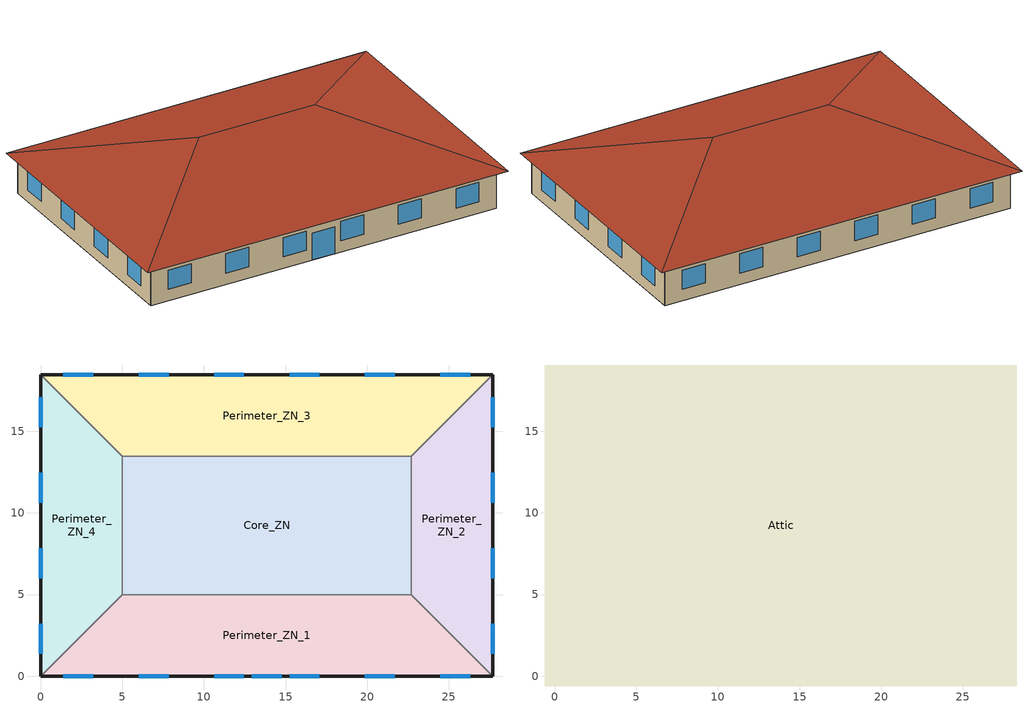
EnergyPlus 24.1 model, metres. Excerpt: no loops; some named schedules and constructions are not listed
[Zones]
Core_ZN
 floor ground (ext-slab): 5,13.46 22.69,13.46 22.69,5 5,5 z0
 wall to Perimeter_ZN_2 (int-walls): 22.69,5 22.69,13.46 z0:3.05
 wall to Perimeter_ZN_3 (int-walls): 22.69,13.46 5,13.46 z0:3.05
 wall to Perimeter_ZN_1 (int-walls): 5,5 22.69,5 z0:3.05
 wall to Perimeter_ZN_4 (int-walls): 5,13.46 5,5 z0:3.05
Perimeter_ZN_1
 floor ground (ext-slab): 27.69,0 0,0 5,5 22.69,5 z0
 wall outside (Mass Non-res Ext Wall): 0,0 27.69,0 z0:3.05
 wall to Perimeter_ZN_2 (int-walls): 27.69,0 22.69,5 z0:3.05
 wall to Perimeter_ZN_4 (int-walls): 5,5 0,0 z0:3.05
 window (Window Non-res Fixed): 1.39,0 3.22,0 / 6.01,0 7.84,0 / 10.62,0 12.45,0 / 15.24,0 17.07,0 / 19.85,0 21.68,0 / 24.47,0 26.3,0 z0.9:2.42; 12.93,0 14.76,0 z0:2.13
Perimeter_ZN_2
 floor ground (ext-slab): 22.69,13.46 27.69,18.46 27.69,0 22.69,5 z0
 wall outside (Mass Non-res Ext Wall): 27.69,0 27.69,18.46 z0:3.05
 wall to Perimeter_ZN_3 (int-walls): 27.69,18.46 22.69,13.46 z0:3.05
 window (Window Non-res Fixed): 27.69,1.39 27.69,3.22 / 27.69,6.01 27.69,7.84 / 27.69,10.62 27.69,12.45 / 27.69,15.24 27.69,17.07 z0.9:2.42
Perimeter_ZN_3
 floor ground (ext-slab): 5,13.46 0,18.46 27.69,18.46 22.69,13.46 z0
 wall outside (Mass Non-res Ext Wall): 27.69,18.46 0,18.46 z0:3.05
 wall to Perimeter_ZN_4 (int-walls): 0,18.46 5,13.46 z0:3.05
 window (Window Non-res Fixed): 26.3,18.46 24.47,18.46 / 21.68,18.46 19.85,18.46 / 17.07,18.46 15.24,18.46 / 12.45,18.46 10.62,18.46 / 7.84,18.46 6.01,18.46 / 3.22,18.46 1.39,18.46 z0.9:2.42
Perimeter_ZN_4
 floor ground (ext-slab): 5,5 0,0 0,18.46 5,13.46 z0
 wall outside (Mass Non-res Ext Wall): 0,18.46 0,0 z0:3.05
 window (Window Non-res Fixed): 0,17.07 0,15.24 / 0,12.45 0,10.62 / 0,7.84 0,6.01 / 0,3.22 0,1.39 z0.9:2.42
Attic
 floor outside (Attic Non-res Floor): 28.29,19.06 28.29,-0.6 27.69,0 27.69,18.46 z3.05; -0.6,19.06 28.29,19.06 27.69,18.46 0,18.46 z3.05; 0,0 27.69,0 28.29,-0.6 -0.6,-0.6 z3.05; -0.6,19.06 0,18.46 0,0 -0.6,-0.6 z3.05
 floor to Core_ZN (Attic Non-res Floor): 5,13.46 22.69,13.46 22.69,5 5,5 z3.05
 floor to Perimeter_ZN_2 (Attic Non-res Floor): 22.69,5 22.69,13.46 27.69,18.46 27.69,0 z3.05
 floor to Perimeter_ZN_3 (Attic Non-res Floor): 0,18.46 27.69,18.46 22.69,13.46 5,13.46 z3.05
 floor to Perimeter_ZN_1 (Attic Non-res Floor): 0,0 5,5 22.69,5 27.69,0 z3.05
 floor to Perimeter_ZN_4 (Attic Non-res Floor): 5,13.46 5,5 0,0 0,18.46 z3.05
 roof outside (Attic Non-res Roof): 28.29,-0.6,3.05 28.29,19.06,3.05 18.46,9.23,6.33; 28.29,19.06,3.05 -0.6,19.06,3.05 9.23,9.23,6.33 18.46,9.23,6.33; -0.6,-0.6,3.05 28.29,-0.6,3.05 18.46,9.23,6.33 9.23,9.23,6.33; -0.6,19.06,3.05 -0.6,-0.6,3.05 9.23,9.23,6.33
[CONSTRUCTION]
Constr_Z001_O2322_Plastic_0.1500m: Mat_Z001_O2322_Plastic_0.1500m
Constr_Z001_O2323_Wood_0.0534m: Mat_Z001_O2323_Wood_0.0534m
Constr_Z001_O2324_Plastic_0.0918m: Mat_Z001_O2324_Plastic_0.0918m
Constr_Z001_O2325_Plastic_0.3423m: Mat_Z001_O2325_Plastic_0.3423m
Constr_Z001_O2326_Books_0.1051m: Mat_Z001_O2326_Books_0.1051m
Constr_Z001_O2327_Plastic_0.1542m: Mat_Z001_O2327_Plastic_0.1542m
Constr_Z001_O2328_Plastic_0.1485m: Mat_Z001_O2328_Plastic_0.1485m
Constr_Z001_O2329_Plastic_0.1904m: Mat_Z001_O2329_Plastic_0.1904m
Constr_Z001_O2330_Plastic_0.1580m: Mat_Z001_O2330_Plastic_0.1580m
Constr_Z001_O2331_Plastic_0.0558m: Mat_Z001_O2331_Plastic_0.0558m
Constr_Z001_O2332_Plastic_0.0570m: Mat_Z001_O2332_Plastic_0.0570m
Constr_Z001_O2333_Wood_0.8588m: Mat_Z001_O2333_Wood_0.8588m
Constr_Z001_O2334_Wood_0.0272m: Mat_Z001_O2334_Wood_0.0272m
Constr_Z001_O2335_Wood_0.1078m: Mat_Z001_O2335_Wood_0.1078m
Constr_Z001_O2336_Wood_0.2680m: Mat_Z001_O2336_Wood_0.2680m
Constr_Z001_O2337_Wood_0.0672m: Mat_Z001_O2337_Wood_0.0672m
Constr_Z001_O2338_Wood_0.0653m: Mat_Z001_O2338_Wood_0.0653m
Constr_Z001_O2339_Fabric_0.5130m: Mat_Z001_O2339_Fabric_0.5130m
Constr_Z001_O2340_Wood_0.0702m: Mat_Z001_O2340_Wood_0.0702m
Constr_Z001_O2341_Wood_0.0616m: Mat_Z001_O2341_Wood_0.0616m
Constr_Z001_O2342_Wood_0.0561m: Mat_Z001_O2342_Wood_0.0561m
Constr_Z001_O2343_Wood_0.0410m: Mat_Z001_O2343_Wood_0.0410m
Constr_Z001_O2344_Wood_0.1022m: Mat_Z001_O2344_Wood_0.1022m
Constr_Z001_O2345_Wood_0.0514m: Mat_Z001_O2345_Wood_0.0514m
Constr_Z001_O2346_Wood_0.2193m: Mat_Z001_O2346_Wood_0.2193m
Constr_Z001_O2347_Wood_0.1848m: Mat_Z001_O2347_Wood_0.1848m
Constr_Z001_O2348_Wood_0.3084m: Mat_Z001_O2348_Wood_0.3084m
Constr_Z001_O2349_Wood_0.2725m: Mat_Z001_O2349_Wood_0.2725m
Constr_Z001_O2350_Wood_0.2994m: Mat_Z001_O2350_Wood_0.2994m
Constr_Z001_O2351_Wood_0.1586m: Mat_Z001_O2351_Wood_0.1586m
Constr_Z001_O2352_Wood_0.1521m: Mat_Z001_O2352_Wood_0.1521m
Constr_Z001_O2353_Wood_0.2015m: Mat_Z001_O2353_Wood_0.2015m
Constr_Z001_O2354_Wood_0.2369m: Mat_Z001_O2354_Wood_0.2369m
Constr_Z001_O2355_Wood_0.1536m: Mat_Z001_O2355_Wood_0.1536m
Constr_Z001_O2356_Wood_0.2126m: Mat_Z001_O2356_Wood_0.2126m
Constr_Z001_O2357_Plastic_0.2407m: Mat_Z001_O2357_Plastic_0.2407m
Constr_Z001_O2358_Plastic_0.1359m: Mat_Z001_O2358_Plastic_0.1359m
Constr_Z001_O2359_Books_0.0609m: Mat_Z001_O2359_Books_0.0609m
Constr_Z001_O2360_Plastic_0.1663m: Mat_Z001_O2360_Plastic_0.1663m
Constr_Z001_O2361_Wood_0.2301m: Mat_Z001_O2361_Wood_0.2301m
Constr_Z001_O2362_Wood_0.0985m: Mat_Z001_O2362_Wood_0.0985m
Constr_Z001_O2363_Books_0.0953m: Mat_Z001_O2363_Books_0.0953m
Constr_Z001_O2364_Plastic_0.0653m: Mat_Z001_O2364_Plastic_0.0653m
Constr_Z001_O2365_Plastic_0.0472m: Mat_Z001_O2365_Plastic_0.0472m
Constr_Z001_O2366_Fabric_0.0890m: Mat_Z001_O2366_Fabric_0.0890m
Constr_Z001_O2367_Fabric_0.1614m: Mat_Z001_O2367_Fabric_0.1614m
Constr_Z001_O2368_Fabric_0.1117m: Mat_Z001_O2368_Fabric_0.1117m
Constr_Z001_O2369_Fabric_0.1695m: Mat_Z001_O2369_Fabric_0.1695m
Constr_Z001_O2370_Fabric_0.1072m: Mat_Z001_O2370_Fabric_0.1072m
Constr_Z001_O2371_Fabric_0.1676m: Mat_Z001_O2371_Fabric_0.1676m
Constr_Z001_O2372_Wood_0.1441m: Mat_Z001_O2372_Wood_0.1441m
Constr_Z001_O2373_Plastic_0.1580m: Mat_Z001_O2373_Plastic_0.1580m
Constr_Z001_O2374_Plastic_0.0936m: Mat_Z001_O2374_Plastic_0.0936m
Constr_Z001_O2375_Fabric_0.1547m: Mat_Z001_O2375_Fabric_0.1547m
Constr_Z001_O2376_Fabric_0.2072m: Mat_Z001_O2376_Fabric_0.2072m
Constr_Z001_O2377_Fabric_0.2169m: Mat_Z001_O2377_Fabric_0.2169m
Constr_Z001_O2378_Fabric_0.1595m: Mat_Z001_O2378_Fabric_0.1595m
Constr_Z001_O2379_Plastic_0.0845m: Mat_Z001_O2379_Plastic_0.0845m
Constr_Z001_O2380_Plastic_0.1586m: Mat_Z001_O2380_Plastic_0.1586m
Constr_Z001_O2381_Wood_0.1431m: Mat_Z001_O2381_Wood_0.1431m
Constr_Z001_O2382_Wood_0.1703m: Mat_Z001_O2382_Wood_0.1703m
Constr_Z001_O2383_Wood_0.1181m: Mat_Z001_O2383_Wood_0.1181m
Constr_Z001_O2384_Wood_0.3300m: Mat_Z001_O2384_Wood_0.3300m
Constr_Z001_O2385_Wood_0.0676m: Mat_Z001_O2385_Wood_0.0676m
Constr_Z001_O2386_Wood_0.0634m: Mat_Z001_O2386_Wood_0.0634m
Constr_Z001_O2387_Fabric_0.5694m: Mat_Z001_O2387_Fabric_0.5694m
Constr_Z001_O2388_Wood_0.0609m: Mat_Z001_O2388_Wood_0.0609m
Constr_Z001_O2389_Wood_0.0964m: Mat_Z001_O2389_Wood_0.0964m
Constr_Z001_O2390_Wood_0.0623m: Mat_Z001_O2390_Wood_0.0623m
Constr_Z001_O2391_Wood_0.2884m: Mat_Z001_O2391_Wood_0.2884m
Constr_Z001_O2392_Wood_0.3297m: Mat_Z001_O2392_Wood_0.3297m
Constr_Z001_O2393_Wood_0.1209m: Mat_Z001_O2393_Wood_0.1209m
Constr_Z001_O2394_Wood_0.1845m: Mat_Z001_O2394_Wood_0.1845m
Constr_Z001_O2395_Wood_0.3739m: Mat_Z001_O2395_Wood_0.3739m
Constr_Z001_O2396_Plastic_0.2886m: Mat_Z001_O2396_Plastic_0.2886m
Constr_Z001_O2397_Books_0.0847m: Mat_Z001_O2397_Books_0.0847m
Constr_Z001_O2398_Fabric_0.1052m: Mat_Z001_O2398_Fabric_0.1052m
Constr_Z001_O2399_Plastic_0.2428m: Mat_Z001_O2399_Plastic_0.2428m
Constr_Z001_O2400_Plastic_0.0984m: Mat_Z001_O2400_Plastic_0.0984m
Constr_Z001_O2401_Wood_0.3273m: Mat_Z001_O2401_Wood_0.3273m
Constr_Z001_O2402_Plastic_0.1592m: Mat_Z001_O2402_Plastic_0.1592m
Constr_Z001_O2403_Concrete_0.2933m: Mat_Z001_O2403_Concrete_0.2933m
Constr_Z001_O2404_Concrete_0.2727m: Mat_Z001_O2404_Concrete_0.2727m
Constr_Z001_O2405_Metal_0.2288m: Mat_Z001_O2405_Metal_0.2288m
Constr_Z001_O2406_Wood_0.4260m: Mat_Z001_O2406_Wood_0.4260m
Constr_Z001_O2407_Fabric_0.6568m: Mat_Z001_O2407_Fabric_0.6568m
Constr_Z001_O2408_Wood_0.1584m: Mat_Z001_O2408_Wood_0.1584m
Constr_Z001_O2409_Wood_0.1159m: Mat_Z001_O2409_Wood_0.1159m
Constr_Z001_O2410_Plastic_0.1664m: Mat_Z001_O2410_Plastic_0.1664m
Constr_Z001_O2411_Wood_0.0946m: Mat_Z001_O2411_Wood_0.0946m
Constr_Z001_O2412_Wood_0.0690m: Mat_Z001_O2412_Wood_0.0690m
Constr_Z001_O2413_Wood_0.2717m: Mat_Z001_O2413_Wood_0.2717m
Constr_Z001_O2414_Wood_0.0599m: Mat_Z001_O2414_Wood_0.0599m
Constr_Z001_O2416_Wood_0.0831m: Mat_Z001_O2416_Wood_0.0831m
Constr_Z001_O2417_Books_0.1820m: Mat_Z001_O2417_Books_0.1820m
Constr_Z001_O2418_Books_0.0972m: Mat_Z001_O2418_Books_0.0972m
Constr_Z001_O2419_Wood_0.2337m: Mat_Z001_O2419_Wood_0.2337m
Constr_Z001_O2420_Books_0.1842m: Mat_Z001_O2420_Books_0.1842m
Constr_Z001_O2421_Plastic_0.0508m: Mat_Z001_O2421_Plastic_0.0508m
Constr_Z001_O2422_Books_0.1227m: Mat_Z001_O2422_Books_0.1227m
Constr_Z001_O2423_Plastic_0.1555m: Mat_Z001_O2423_Plastic_0.1555m
Constr_Z001_O2424_Fabric_0.2226m: Mat_Z001_O2424_Fabric_0.2226m
Constr_Z001_O2425_Fabric_0.1442m: Mat_Z001_O2425_Fabric_0.1442m
Constr_Z001_O2426_Plastic_0.2958m: Mat_Z001_O2426_Plastic_0.2958m
Constr_Z001_O2427_Books_0.1638m: Mat_Z001_O2427_Books_0.1638m
Constr_Z001_O2428_Plastic_0.0853m: Mat_Z001_O2428_Plastic_0.0853m
Constr_Z001_O2429_Books_0.0782m: Mat_Z001_O2429_Books_0.0782m
Constr_Z001_O2430_Concrete_0.2316m: Mat_Z001_O2430_Concrete_0.2316m
Constr_Z001_O2431_Plastic_0.0855m: Mat_Z001_O2431_Plastic_0.0855m
Constr_Z001_O2432_Concrete_0.9212m: Mat_Z001_O2432_Concrete_0.9212m
Constr_Z001_O2433_Concrete_0.8618m: Mat_Z001_O2433_Concrete_0.8618m
Constr_Z001_O2434_Metal_0.7458m: Mat_Z001_O2434_Metal_0.7458m
Constr_Z001_O2435_Wood_1.0342m: Mat_Z001_O2435_Wood_1.0342m
Constr_Z001_O2436_Fabric_1.2532m: Mat_Z001_O2436_Fabric_1.2532m
Constr_Z001_O2437_Wood_0.7051m: Mat_Z001_O2437_Wood_0.7051m
Constr_Z001_O2438_Wood_0.2874m: Mat_Z001_O2438_Wood_0.2874m
Constr_Z001_O2439_Plastic_1.1147m: Mat_Z001_O2439_Plastic_1.1147m
Constr_Z001_O2440_Wood_0.1555m: Mat_Z001_O2440_Wood_0.1555m
Constr_Z001_O2441_Wood_0.2987m: Mat_Z001_O2441_Wood_0.2987m
Constr_Z001_O2442_Wood_1.3577m: Mat_Z001_O2442_Wood_1.3577m
Constr_Z001_O2443_Wood_0.2052m: Mat_Z001_O2443_Wood_0.2052m
Constr_Z001_O2445_Wood_0.1135m: Mat_Z001_O2445_Wood_0.1135m
Constr_Z001_O2446_Books_0.1297m: Mat_Z001_O2446_Books_0.1297m
Constr_Z001_O2447_Books_0.7552m: Mat_Z001_O2447_Books_0.7552m
Constr_Z001_O2448_Wood_0.9696m: Mat_Z001_O2448_Wood_0.9696m
Constr_Z001_O2449_Metal_0.7248m: Mat_Z001_O2449_Metal_0.7248m
Constr_Z001_O2450_Fabric_1.3237m: Mat_Z001_O2450_Fabric_1.3237m
Constr_Z001_O2451_Fabric_0.5965m: Mat_Z001_O2451_Fabric_0.5965m
Constr_Z001_O2452_Fabric_0.5278m: Mat_Z001_O2452_Fabric_0.5278m
Constr_Z001_O2453_Metal_1.8484m: Mat_Z001_O2453_Metal_1.8484m
Constr_Z001_O2454_Books_0.2471m: Mat_Z001_O2454_Books_0.2471m
Constr_Z001_O2455_Plastic_4.7517m: Mat_Z001_O2455_Plastic_4.7517m
Constr_Z001_O2456_Books_1.1731m: Mat_Z001_O2456_Books_1.1731m
Constr_Z001_O2457_Plastic_1.9735m: Mat_Z001_O2457_Plastic_1.9735m
Constr_Z001_O2458_Fabric_0.5405m: Mat_Z001_O2458_Fabric_0.5405m
Constr_Z001_O2459_Fabric_0.4413m: Mat_Z001_O2459_Fabric_0.4413m
Constr_Z001_O2460_Plastic_0.7955m: Mat_Z001_O2460_Plastic_0.7955m
Constr_Z001_O2461_Books_1.8673m: Mat_Z001_O2461_Books_1.8673m
Constr_Z001_O2462_Plastic_1.1271m: Mat_Z001_O2462_Plastic_1.1271m
Constr_Z001_O2463_Books_0.7165m: Mat_Z001_O2463_Books_0.7165m
Constr_Z001_O2464_Concrete_0.3296m: Mat_Z001_O2464_Concrete_0.3296m
Constr_Z001_O2465_Plastic_1.6340m: Mat_Z001_O2465_Plastic_1.6340m
Constr_Z001_O2466_Wood_1.0774m: Mat_Z001_O2466_Wood_1.0774m
Constr_Z001_O2467_Wood_1.2480m: Mat_Z001_O2467_Wood_1.2480m
Constr_Z001_O2468_Wood_1.2492m: Mat_Z001_O2468_Wood_1.2492m
Constr_Z001_O2469_Wood_0.2782m: Mat_Z001_O2469_Wood_0.2782m
Constr_Z001_O2470_Wood_0.2324m: Mat_Z001_O2470_Wood_0.2324m
Constr_Z001_O2471_Fabric_1.3569m: Mat_Z001_O2471_Fabric_1.3569m
Constr_Z001_O2472_Wood_1.6247m: Mat_Z001_O2472_Wood_1.6247m
Constr_Z001_O2473_Wood_0.2637m: Mat_Z001_O2473_Wood_0.2637m
Constr_Z001_O2474_Plastic_1.0426m: Mat_Z001_O2474_Plastic_1.0426m
Constr_Z001_O2475_Plastic_1.1472m: Mat_Z001_O2475_Plastic_1.1472m
Constr_Z001_O2476_Fabric_0.2408m: Mat_Z001_O2476_Fabric_0.2408m
Constr_Z001_O2477_Fabric_0.9128m: Mat_Z001_O2477_Fabric_0.9128m
Constr_Z001_O2478_Fabric_1.2972m: Mat_Z001_O2478_Fabric_1.2972m
Constr_Z001_O2479_Plastic_0.1263m: Mat_Z001_O2479_Plastic_0.1263m
Constr_Z001_O2480_Fabric_1.5074m: Mat_Z001_O2480_Fabric_1.5074m
Constr_Z001_O2481_Plastic_0.7736m: Mat_Z001_O2481_Plastic_0.7736m
Constr_Z001_O2482_Concrete_1.3056m: Mat_Z001_O2482_Concrete_1.3056m
Constr_Z001_O2483_Plastic_0.9014m: Mat_Z001_O2483_Plastic_0.9014m
Constr_Z001_O2484_Plastic_0.5365m: Mat_Z001_O2484_Plastic_0.5365m
Constr_Z001_O2485_Plastic_1.3629m: Mat_Z001_O2485_Plastic_1.3629m
Constr_Z001_O2486_Books_1.1908m: Mat_Z001_O2486_Books_1.1908m
Constr_Z001_O2487_Plastic_1.3133m: Mat_Z001_O2487_Plastic_1.3133m
Constr_Z001_O2488_Plastic_1.8167m: Mat_Z001_O2488_Plastic_1.8167m
Constr_Z001_O2489_Plastic_1.3137m: Mat_Z001_O2489_Plastic_1.3137m
Constr_Z001_O2490_Plastic_1.2486m: Mat_Z001_O2490_Plastic_1.2486m
Constr_Z001_O2491_Wood_0.3483m: Mat_Z001_O2491_Wood_0.3483m
Constr_Z001_O2492_Wood_0.2241m: Mat_Z001_O2492_Wood_0.2241m
Constr_Z001_O2493_Wood_0.1624m: Mat_Z001_O2493_Wood_0.1624m
Constr_Z001_O2494_Wood_0.0974m: Mat_Z001_O2494_Wood_0.0974m
Constr_Z001_O2495_Wood_0.0601m: Mat_Z001_O2495_Wood_0.0601m
Constr_Z001_O2496_Fabric_0.4105m: Mat_Z001_O2496_Fabric_0.4105m
Constr_Z001_O2497_Wood_0.2036m: Mat_Z001_O2497_Wood_0.2036m
Constr_Z001_O2498_Wood_0.0625m: Mat_Z001_O2498_Wood_0.0625m
Constr_Z001_O2499_Plastic_0.1474m: Mat_Z001_O2499_Plastic_0.1474m
Constr_Z001_O2500_Plastic_0.1143m: Mat_Z001_O2500_Plastic_0.1143m
Constr_Z001_O2501_Fabric_0.0799m: Mat_Z001_O2501_Fabric_0.0799m
Constr_Z001_O2502_Fabric_0.1445m: Mat_Z001_O2502_Fabric_0.1445m
Constr_Z001_O2503_Fabric_0.1290m: Mat_Z001_O2503_Fabric_0.1290m
Constr_Z001_O2504_Plastic_0.0147m: Mat_Z001_O2504_Plastic_0.0147m
Constr_Z001_O2505_Fabric_0.0752m: Mat_Z001_O2505_Fabric_0.0752m
Constr_Z001_O2506_Plastic_0.0292m: Mat_Z001_O2506_Plastic_0.0292m
Constr_Z001_O2507_Concrete_0.0705m: Mat_Z001_O2507_Concrete_0.0705m
Constr_Z001_O2508_Plastic_0.0208m: Mat_Z001_O2508_Plastic_0.0208m
Constr_Z001_O2509_Plastic_0.0582m: Mat_Z001_O2509_Plastic_0.0582m
Constr_Z001_O2510_Books_0.1055m: Mat_Z001_O2510_Books_0.1055m
Constr_Z001_O2511_Plastic_0.1427m: Mat_Z001_O2511_Plastic_0.1427m
Constr_Z001_O2512_Plastic_0.1060m: Mat_Z001_O2512_Plastic_0.1060m
Constr_Z001_O2513_Wood_0.0882m: Mat_Z001_O2513_Wood_0.0882m
Constr_Z001_O2514_Fabric_0.4778m: Mat_Z001_O2514_Fabric_0.4778m
Constr_Z001_O2516_Wood_0.0694m: Mat_Z001_O2516_Wood_0.0694m
Constr_Z001_O2517_Wood_0.3572m: Mat_Z001_O2517_Wood_0.3572m
Constr_Z001_O2518_Plastic_0.2673m: Mat_Z001_O2518_Plastic_0.2673m
Constr_Z001_O2519_Fabric_0.2064m: Mat_Z001_O2519_Fabric_0.2064m
Constr_Z001_O2520_Wood_0.3870m: Mat_Z001_O2520_Wood_0.3870m
Constr_Z001_O2521_Wood_0.1213m: Mat_Z001_O2521_Wood_0.1213m
Constr_Z001_O2522_Plastic_0.2139m: Mat_Z001_O2522_Plastic_0.2139m
Constr_Z001_O2523_Wood_0.2425m: Mat_Z001_O2523_Wood_0.2425m
Constr_Z001_O2524_Plastic_0.2347m: Mat_Z001_O2524_Plastic_0.2347m
Constr_Z001_O2525_Plastic_0.0753m: Mat_Z001_O2525_Plastic_0.0753m
Constr_Z001_O2526_Books_0.0941m: Mat_Z001_O2526_Books_0.0941m
Constr_Z001_O2527_Plastic_0.0900m: Mat_Z001_O2527_Plastic_0.0900m
Constr_Z001_O2528_Plastic_0.1523m: Mat_Z001_O2528_Plastic_0.1523m
Constr_Z001_O2529_Wood_0.1606m: Mat_Z001_O2529_Wood_0.1606m
Constr_Z001_O2530_Plastic_0.1279m: Mat_Z001_O2530_Plastic_0.1279m
Constr_Z001_O2531_Plastic_0.1129m: Mat_Z001_O2531_Plastic_0.1129m
Constr_Z001_O2532_Wood_0.1603m: Mat_Z001_O2532_Wood_0.1603m
Constr_Z001_O2533_Plastic_0.2370m: Mat_Z001_O2533_Plastic_0.2370m
Constr_Z001_O2534_Plastic_0.1068m: Mat_Z001_O2534_Plastic_0.1068m
Constr_Z001_O2535_Plastic_0.1173m: Mat_Z001_O2535_Plastic_0.1173m
Constr_Z001_O2536_Fabric_0.1362m: Mat_Z001_O2536_Fabric_0.1362m
Constr_Z001_O2537_Fabric_0.1829m: Mat_Z001_O2537_Fabric_0.1829m
Constr_Z001_O2538_Fabric_0.1626m: Mat_Z001_O2538_Fabric_0.1626m
Constr_Z001_O2539_Fabric_0.1720m: Mat_Z001_O2539_Fabric_0.1720m
Constr_Z001_O2540_Fabric_0.2416m: Mat_Z001_O2540_Fabric_0.2416m
Constr_Z001_O2541_Fabric_0.1020m: Mat_Z001_O2541_Fabric_0.1020m
Constr_Z001_O2542_Fabric_0.1756m: Mat_Z001_O2542_Fabric_0.1756m
Constr_Z001_O2543_Concrete_1.2333m: Mat_Z001_O2543_Concrete_1.2333m
Constr_Z001_O2544_Concrete_1.2911m: Mat_Z001_O2544_Concrete_1.2911m
Constr_Z001_O2545_Concrete_0.9842m: Mat_Z001_O2545_Concrete_0.9842m
[INTERNALMASS] Zone or ZoneList=Core_ZN
Name | Construction | Surface Area
Core_ZN_Z001_O2322_monitor | Constr_Z001_O2322_Plastic_0.1500m | 0.4739
Core_ZN_Z001_O2323_chair | Constr_Z001_O2323_Wood_0.0534m | 3.2175
Core_ZN_Z001_O2324_decoration | Constr_Z001_O2324_Plastic_0.0918m | 0.2211
Core_ZN_Z001_O2325_kids bicycle | Constr_Z001_O2325_Plastic_0.3423m | 1.9228
Core_ZN_Z001_O2326_box | Constr_Z001_O2326_Books_0.1051m | 0.3216
Core_ZN_Z001_O2327_clutter | Constr_Z001_O2327_Plastic_0.1542m | 0.4333
Core_ZN_Z001_O2328_stool | Constr_Z001_O2328_Plastic_0.1485m | 0.8067
Core_ZN_Z001_O2329_plant | Constr_Z001_O2329_Plastic_0.1904m | 1.825
Core_ZN_Z001_O2330_plant | Constr_Z001_O2330_Plastic_0.1580m | 0.5196
Core_ZN_Z001_O2331_menu | Constr_Z001_O2331_Plastic_0.0558m | 0.2204
Core_ZN_Z001_O2332_object | Constr_Z001_O2332_Plastic_0.0570m | 0.1352
Core_ZN_Z001_O2333_cabinet | Constr_Z001_O2333_Wood_0.8588m | 5.4716
Core_ZN_Z001_O2334_chair | Constr_Z001_O2334_Wood_0.0272m | 1.4697
Core_ZN_Z001_O2335_table | Constr_Z001_O2335_Wood_0.1078m | 12.5738
Core_ZN_Z001_O2336_bench | Constr_Z001_O2336_Wood_0.2680m | 3.2639
Core_ZN_Z001_O2337_chair | Constr_Z001_O2337_Wood_0.0672m | 4.4117
Core_ZN_Z001_O2338_chair | Constr_Z001_O2338_Wood_0.0653m | 4.2834
Core_ZN_Z001_O2339_sofa | Constr_Z001_O2339_Fabric_0.5130m | 10.7667
Core_ZN_Z001_O2340_couch table | Constr_Z001_O2340_Wood_0.0702m | 4.2105
Core_ZN_Z001_O2341_side table | Constr_Z001_O2341_Wood_0.0616m | 3.9462
Core_ZN_Z001_O2342_side table | Constr_Z001_O2342_Wood_0.0561m | 2.3424
Core_ZN_Z001_O2343_side table | Constr_Z001_O2343_Wood_0.0410m | 1.2272
Core_ZN_Z001_O2344_desk | Constr_Z001_O2344_Wood_0.1022m | 9.6557
Core_ZN_Z001_O2345_chair | Constr_Z001_O2345_Wood_0.0514m | 2.7682
Core_ZN_Z001_O2346_cabinet | Constr_Z001_O2346_Wood_0.2193m | 4.0421
Core_ZN_Z001_O2347_cabinet | Constr_Z001_O2347_Wood_0.1848m | 4.1022
Core_ZN_Z001_O2348_tv stand | Constr_Z001_O2348_Wood_0.3084m | 3.6906
Core_ZN_Z001_O2349_shelf | Constr_Z001_O2349_Wood_0.2725m | 5.2523
Core_ZN_Z001_O2350_cabinet | Constr_Z001_O2350_Wood_0.2994m | 3.8765
Core_ZN_Z001_O2351_stool | Constr_Z001_O2351_Wood_0.1586m | 1.4528
Core_ZN_Z001_O2352_stool | Constr_Z001_O2352_Wood_0.1521m | 1.2
Core_ZN_Z001_O2353_cabinet | Constr_Z001_O2353_Wood_0.2015m | 4.3142
Core_ZN_Z001_O2354_shelf | Constr_Z001_O2354_Wood_0.2369m | 1.0969
Core_ZN_Z001_O2355_stand | Constr_Z001_O2355_Wood_0.1536m | 1.3661
Core_ZN_Z001_O2356_cabinet | Constr_Z001_O2356_Wood_0.2126m | 2.7631
Core_ZN_Z001_O2357_lamp | Constr_Z001_O2357_Plastic_0.2407m | 1.1631
Core_ZN_Z001_O2358_cart | Constr_Z001_O2358_Plastic_0.1359m | 0.786
Core_ZN_Z001_O2359_box | Constr_Z001_O2359_Books_0.0609m | 0.1593
Core_ZN_Z001_O2360_tv | Constr_Z001_O2360_Plastic_0.1663m | 1.1395
Core_ZN_Z001_O2361_shelf | Constr_Z001_O2361_Wood_0.2301m | 1.1133
Core_ZN_Z001_O2362_shelf | Constr_Z001_O2362_Wood_0.0985m | 0.3422
Core_ZN_Z001_O2363_box | Constr_Z001_O2363_Books_0.0953m | 0.3967
Core_ZN_Z001_O2364_plant | Constr_Z001_O2364_Plastic_0.0653m | 0.15
Core_ZN_Z001_O2365_plant | Constr_Z001_O2365_Plastic_0.0472m | 0.0975
Core_ZN_Z001_O2366_cushion | Constr_Z001_O2366_Fabric_0.0890m | 0.3561
Core_ZN_Z001_O2367_cushion | Constr_Z001_O2367_Fabric_0.1614m | 0.8063
Core_ZN_Z001_O2368_cushion | Constr_Z001_O2368_Fabric_0.1117m | 0.2525
Core_ZN_Z001_O2369_cushion | Constr_Z001_O2369_Fabric_0.1695m | 0.4825
Core_ZN_Z001_O2370_cushion | Constr_Z001_O2370_Fabric_0.1072m | 0.3394
Core_ZN_Z001_O2371_cushion | Constr_Z001_O2371_Fabric_0.1676m | 0.7452
Core_ZN_Z001_O2372_shelf | Constr_Z001_O2372_Wood_0.1441m | 0.5287
Core_ZN_Z001_O2373_decoration | Constr_Z001_O2373_Plastic_0.1580m | 0.455
Core_ZN_Z001_O2374_monitor | Constr_Z001_O2374_Plastic_0.0936m | 0.516
Core_ZN_Z001_O2375_cushion | Constr_Z001_O2375_Fabric_0.1547m | 0.5237
Core_ZN_Z001_O2376_cushion | Constr_Z001_O2376_Fabric_0.2072m | 0.8682
Core_ZN_Z001_O2377_cushion | Constr_Z001_O2377_Fabric_0.2169m | 0.8492
Core_ZN_Z001_O2378_cushion | Constr_Z001_O2378_Fabric_0.1595m | 0.602
Core_ZN_Z001_O2379_decoration | Constr_Z001_O2379_Plastic_0.0845m | 0.1267
Core_ZN_Z001_O2380_clock | Constr_Z001_O2380_Plastic_0.1586m | 1.154
Core_ZN_Z001_O2381_shelf | Constr_Z001_O2381_Wood_0.1431m | 0.6233
Core_ZN_Z001_O2382_shelf | Constr_Z001_O2382_Wood_0.1703m | 0.519
Core_ZN_Z001_O2383_table | Constr_Z001_O2383_Wood_0.1181m | 15.2047
Core_ZN_Z001_O2384_bench | Constr_Z001_O2384_Wood_0.3300m | 2.9929
Core_ZN_Z001_O2385_chair | Constr_Z001_O2385_Wood_0.0676m | 4.7393
Core_ZN_Z001_O2386_chair | Constr_Z001_O2386_Wood_0.0634m | 4.1911
Core_ZN_Z001_O2387_sofa | Constr_Z001_O2387_Fabric_0.5694m | 9.0358
Core_ZN_Z001_O2388_couch table | Constr_Z001_O2388_Wood_0.0609m | 5.6646
Core_ZN_Z001_O2389_desk | Constr_Z001_O2389_Wood_0.0964m | 11.134
Core_ZN_Z001_O2390_chair | Constr_Z001_O2390_Wood_0.0623m | 4.3217
Core_ZN_Z001_O2391_shelf | Constr_Z001_O2391_Wood_0.2884m | 3.0278
Core_ZN_Z001_O2392_cabinet | Constr_Z001_O2392_Wood_0.3297m | 3.5932
Core_ZN_Z001_O2393_stool | Constr_Z001_O2393_Wood_0.1209m | 0.7371
Core_ZN_Z001_O2394_stand | Constr_Z001_O2394_Wood_0.1845m | 1.3949
Core_ZN_Z001_O2395_cabinet | Constr_Z001_O2395_Wood_0.3739m | 5.2435
Core_ZN_Z001_O2396_lamp | Constr_Z001_O2396_Plastic_0.2886m | 1.0375
Core_ZN_Z001_O2397_box | Constr_Z001_O2397_Books_0.0847m | 0.1677
Core_ZN_Z001_O2398_cushion | Constr_Z001_O2398_Fabric_0.1052m | 0.4811
Core_ZN_Z001_O2399_decoration | Constr_Z001_O2399_Plastic_0.2428m | 0.6037
Core_ZN_Z001_O2400_monitor | Constr_Z001_O2400_Plastic_0.0984m | 0.4114
Core_ZN_Z001_O2401_cabinet | Constr_Z001_O2401_Wood_0.3273m | 1.0077
Core_ZN_Z001_O2402_decoration | Constr_Z001_O2402_Plastic_0.1592m | 0.4549
Core_ZN_Z001_O2403_doorframe | Constr_Z001_O2403_Concrete_0.2933m | 4.2465
Core_ZN_Z001_O2404_doorframe | Constr_Z001_O2404_Concrete_0.2727m | 4.6364
Core_ZN_Z001_O2405_heater | Constr_Z001_O2405_Metal_0.2288m | 2.189
Core_ZN_Z001_O2406_wardrobe | Constr_Z001_O2406_Wood_0.4260m | 6.8319
Core_ZN_Z001_O2407_bed | Constr_Z001_O2407_Fabric_0.6568m | 11.9228
Core_ZN_Z001_O2408_nightstand | Constr_Z001_O2408_Wood_0.1584m | 0.8938
Core_ZN_Z001_O2409_computer desk | Constr_Z001_O2409_Wood_0.1159m | 11.7208
Core_ZN_Z001_O2410_monitor | Constr_Z001_O2410_Plastic_0.1664m | 0.5848
Core_ZN_Z001_O2411_table | Constr_Z001_O2411_Wood_0.0946m | 5.4759
Core_ZN_Z001_O2412_chair | Constr_Z001_O2412_Wood_0.0690m | 4.7941
Core_ZN_Z001_O2413_kitchen cabinet | Constr_Z001_O2413_Wood_0.2717m | 1.8431
Core_ZN_Z001_O2414_chair | Constr_Z001_O2414_Wood_0.0599m | 4.2015
Core_ZN_Z001_O2416_side table | Constr_Z001_O2416_Wood_0.0831m | 4.3385
Core_ZN_Z001_O2417_box | Constr_Z001_O2417_Books_0.1820m | 0.8953
Core_ZN_Z001_O2418_box | Constr_Z001_O2418_Books_0.0972m | 0.1739
Core_ZN_Z001_O2419_kitchen cabinet | Constr_Z001_O2419_Wood_0.2337m | 2.1904
Core_ZN_Z001_O2420_box | Constr_Z001_O2420_Books_0.1842m | 1.2896
Core_ZN_Z001_O2421_lamp | Constr_Z001_O2421_Plastic_0.0508m | 0.0807
Core_ZN_Z001_O2422_box | Constr_Z001_O2422_Books_0.1227m | 0.4204
Core_ZN_Z001_O2423_backpack | Constr_Z001_O2423_Plastic_0.1555m | 0.4733
Core_ZN_Z001_O2424_clothes | Constr_Z001_O2424_Fabric_0.2226m | 1.5447
Core_ZN_Z001_O2425_pillow | Constr_Z001_O2425_Fabric_0.1442m | 0.8938
Core_ZN_Z001_O2426_blanket | Constr_Z001_O2426_Plastic_0.2958m | 4.089
Core_ZN_Z001_O2427_box | Constr_Z001_O2427_Books_0.1638m | 1.0429
Core_ZN_Z001_O2428_shoes | Constr_Z001_O2428_Plastic_0.0853m | 0.2755
Core_ZN_Z001_O2429_paper | Constr_Z001_O2429_Books_0.0782m | 0.2456
Core_ZN_Z001_O2430_doorframe | Constr_Z001_O2430_Concrete_0.2316m | 2.8364
Core_ZN_Z001_O2431_lamp | Constr_Z001_O2431_Plastic_0.0855m | 0.1707
Core_ZN_Z001_O2432_doorframe | Constr_Z001_O2432_Concrete_0.9212m | 14.5253
Core_ZN_Z001_O2433_doorframe | Constr_Z001_O2433_Concrete_0.8618m | 9.3162
Core_ZN_Z001_O2434_heater | Constr_Z001_O2434_Metal_0.7458m | 22.2267
Core_ZN_Z001_O2435_wardrobe | Constr_Z001_O2435_Wood_1.0342m | 43.1587
Core_ZN_Z001_O2436_bed | Constr_Z001_O2436_Fabric_1.2532m | 42.0428
Core_ZN_Z001_O2437_nightstand | Constr_Z001_O2437_Wood_0.7051m | 11.2732
Core_ZN_Z001_O2438_computer desk | Constr_Z001_O2438_Wood_0.2874m | 194.7116
Core_ZN_Z001_O2439_monitor | Constr_Z001_O2439_Plastic_1.1147m | 8.1507
Core_ZN_Z001_O2440_table | Constr_Z001_O2440_Wood_0.1555m | 27.8759
Core_ZN_Z001_O2441_chair | Constr_Z001_O2441_Wood_0.2987m | 146.1012
Core_ZN_Z001_O2442_kitchen cabinet | Constr_Z001_O2442_Wood_1.3577m | 24.1274
Core_ZN_Z001_O2443_chair | Constr_Z001_O2443_Wood_0.2052m | 111.1364
Core_ZN_Z001_O2445_side table | Constr_Z001_O2445_Wood_0.1135m | 75.0516
Core_ZN_Z001_O2446_box | Constr_Z001_O2446_Books_0.1297m | 0.861
Core_ZN_Z001_O2447_box | Constr_Z001_O2447_Books_0.7552m | 3.5984
Core_ZN_Z001_O2448_kitchen cabinet | Constr_Z001_O2448_Wood_0.9696m | 8.6187
Core_ZN_Z001_O2449_microwave | Constr_Z001_O2449_Metal_0.7248m | 27.0761
Core_ZN_Z001_O2450_bag | Constr_Z001_O2450_Fabric_1.3237m | 25.2825
Core_ZN_Z001_O2451_bag | Constr_Z001_O2451_Fabric_0.5965m | 2.85
Core_ZN_Z001_O2452_bag | Constr_Z001_O2452_Fabric_0.5278m | 13.2671
Core_ZN_Z001_O2453_sink | Constr_Z001_O2453_Metal_1.8484m | 4.2393
Core_ZN_Z001_O2454_box | Constr_Z001_O2454_Books_0.2471m | 1.9746
Core_ZN_Z001_O2455_lamp | Constr_Z001_O2455_Plastic_4.7517m | 1.4278
Core_ZN_Z001_O2456_box | Constr_Z001_O2456_Books_1.1731m | 14.0259
Core_ZN_Z001_O2457_backpack | Constr_Z001_O2457_Plastic_1.9735m | 2.9864
Core_ZN_Z001_O2458_clothes | Constr_Z001_O2458_Fabric_0.5405m | 8.2979
Core_ZN_Z001_O2459_pillow | Constr_Z001_O2459_Fabric_0.4413m | 5.414
Core_ZN_Z001_O2460_blanket | Constr_Z001_O2460_Plastic_0.7955m | 15.3651
Core_ZN_Z001_O2461_box | Constr_Z001_O2461_Books_1.8673m | 23.6308
Core_ZN_Z001_O2462_shoes | Constr_Z001_O2462_Plastic_1.1271m | 5.3384
Core_ZN_Z001_O2463_paper | Constr_Z001_O2463_Books_0.7165m | 6.2991
Core_ZN_Z001_O2464_doorframe | Constr_Z001_O2464_Concrete_0.3296m | 4.7589
Core_ZN_Z001_O2465_lamp | Constr_Z001_O2465_Plastic_1.6340m | 0.6746
Core_ZN_Z001_O2466_wardrobe | Constr_Z001_O2466_Wood_1.0774m | 37.7689
Core_ZN_Z001_O2467_shelf | Constr_Z001_O2467_Wood_1.2480m | 43.9888
Core_ZN_Z001_O2468_heater | Constr_Z001_O2468_Wood_1.2492m | 56.0712
Core_ZN_Z001_O2469_desk | Constr_Z001_O2469_Wood_0.2782m | 93.7448
Core_ZN_Z001_O2470_chair | Constr_Z001_O2470_Wood_0.2324m | 53.1204
Core_ZN_Z001_O2471_bed | Constr_Z001_O2471_Fabric_1.3569m | 23.488
Core_ZN_Z001_O2472_nightstand | Constr_Z001_O2472_Wood_1.6247m | 24.7034
Core_ZN_Z001_O2473_chair | Constr_Z001_O2473_Wood_0.2637m | 78.0108
Core_ZN_Z001_O2474_suitcase | Constr_Z001_O2474_Plastic_1.0426m | 25.1769
Core_ZN_Z001_O2475_suitcase | Constr_Z001_O2475_Plastic_1.1472m | 8.2918
Core_ZN_Z001_O2476_armchair | Constr_Z001_O2476_Fabric_0.2408m | 60.3738
Core_ZN_Z001_O2477_bag | Constr_Z001_O2477_Fabric_0.9128m | 22.8462
Core_ZN_Z001_O2478_bag | Constr_Z001_O2478_Fabric_1.2972m | 13.6025
Core_ZN_Z001_O2479_trash can | Constr_Z001_O2479_Plastic_0.1263m | 169.124
Core_ZN_Z001_O2480_bag | Constr_Z001_O2480_Fabric_1.5074m | 1.8788
Core_ZN_Z001_O2481_laptop | Constr_Z001_O2481_Plastic_0.7736m | 6.371
Core_ZN_Z001_O2482_frame | Constr_Z001_O2482_Concrete_1.3056m | 16.6397
Core_ZN_Z001_O2483_item | Constr_Z001_O2483_Plastic_0.9014m | 9.3769
Core_ZN_Z001_O2484_lamp | Constr_Z001_O2484_Plastic_0.5365m | 2.8251
Core_ZN_Z001_O2485_lamp | Constr_Z001_O2485_Plastic_1.3629m | 24.7671
Core_ZN_Z001_O2486_box | Constr_Z001_O2486_Books_1.1908m | 14.2405
Core_ZN_Z001_O2487_kettle | Constr_Z001_O2487_Plastic_1.3133m | 6.3869
Core_ZN_Z001_O2488_blanket | Constr_Z001_O2488_Plastic_1.8167m | 35.0697
Core_ZN_Z001_O2489_blanket | Constr_Z001_O2489_Plastic_1.3137m | 21.0229
Core_ZN_Z001_O2490_backpack | Constr_Z001_O2490_Plastic_1.2486m | 20.2748
Core_ZN_Z001_O2491_wardrobe | Constr_Z001_O2491_Wood_0.3483m | 8.9382
Core_ZN_Z001_O2492_shelf | Constr_Z001_O2492_Wood_0.2241m | 5.8631
Core_ZN_Z001_O2493_heater | Constr_Z001_O2493_Wood_0.1624m | 2.818
Core_ZN_Z001_O2494_desk | Constr_Z001_O2494_Wood_0.0974m | 7.1923
Core_ZN_Z001_O2495_chair | Constr_Z001_O2495_Wood_0.0601m | 4.0159
Core_ZN_Z001_O2496_bed | Constr_Z001_O2496_Fabric_0.4105m | 6.2152
Core_ZN_Z001_O2497_nightstand | Constr_Z001_O2497_Wood_0.2036m | 1.2343
Core_ZN_Z001_O2498_chair | Constr_Z001_O2498_Wood_0.0625m | 4.2566
Core_ZN_Z001_O2499_suitcase | Constr_Z001_O2499_Plastic_0.1474m | 1.3226
Core_ZN_Z001_O2500_suitcase | Constr_Z001_O2500_Plastic_0.1143m | 0.6779
Core_ZN_Z001_O2501_armchair | Constr_Z001_O2501_Fabric_0.0799m | 7.0707
Core_ZN_Z001_O2502_bag | Constr_Z001_O2502_Fabric_0.1445m | 0.8653
Core_ZN_Z001_O2503_bag | Constr_Z001_O2503_Fabric_0.1290m | 0.3092
Core_ZN_Z001_O2504_trash can | Constr_Z001_O2504_Plastic_0.0147m | 1.7787
Core_ZN_Z001_O2505_bag | Constr_Z001_O2505_Fabric_0.0752m | 0.1822
Core_ZN_Z001_O2506_laptop | Constr_Z001_O2506_Plastic_0.0292m | 0.2462
Core_ZN_Z001_O2507_frame | Constr_Z001_O2507_Concrete_0.0705m | 0.1035
Core_ZN_Z001_O2508_item | Constr_Z001_O2508_Plastic_0.0208m | 0.0337
Core_ZN_Z001_O2509_lamp | Constr_Z001_O2509_Plastic_0.0582m | 0.1391
Core_ZN_Z001_O2510_box | Constr_Z001_O2510_Books_0.1055m | 0.4047
Core_ZN_Z001_O2511_blanket | Constr_Z001_O2511_Plastic_0.1427m | 0.961
Core_ZN_Z001_O2512_backpack | Constr_Z001_O2512_Plastic_0.1060m | 0.5988
Core_ZN_Z001_O2513_armchair | Constr_Z001_O2513_Wood_0.0882m | 8.4425
Core_ZN_Z001_O2514_couch | Constr_Z001_O2514_Fabric_0.4778m | 9.3714
Core_ZN_Z001_O2516_couch table | Constr_Z001_O2516_Wood_0.0694m | 5.8089
Core_ZN_Z001_O2517_shelf | Constr_Z001_O2517_Wood_0.3572m | 6.9211
Core_ZN_Z001_O2518_roll | Constr_Z001_O2518_Plastic_0.2673m | 0.7557
Core_ZN_Z001_O2519_cushion | Constr_Z001_O2519_Fabric_0.2064m | 3.0436
Core_ZN_Z001_O2520_shelf | Constr_Z001_O2520_Wood_0.3870m | 5.9468
Core_ZN_Z001_O2521_desk | Constr_Z001_O2521_Wood_0.1213m | 30.1441
Core_ZN_Z001_O2522_guitar | Constr_Z001_O2522_Plastic_0.2139m | 0.7696
Core_ZN_Z001_O2523_heater | Constr_Z001_O2523_Wood_0.2425m | 2.6604
Core_ZN_Z001_O2524_monitor | Constr_Z001_O2524_Plastic_0.2347m | 1.1714
Core_ZN_Z001_O2525_ukulele | Constr_Z001_O2525_Plastic_0.0753m | 0.2204
Core_ZN_Z001_O2526_box | Constr_Z001_O2526_Books_0.0941m | 0.1881
Core_ZN_Z001_O2527_basket | Constr_Z001_O2527_Plastic_0.0900m | 0.3365
Core_ZN_Z001_O2528_printer | Constr_Z001_O2528_Plastic_0.1523m | 0.9381
Core_ZN_Z001_O2529_stand | Constr_Z001_O2529_Wood_0.1606m | 1.4191
Core_ZN_Z001_O2530_organizer | Constr_Z001_O2530_Plastic_0.1279m | 0.4912
Core_ZN_Z001_O2531_organizer | Constr_Z001_O2531_Plastic_0.1129m | 0.4507
Core_ZN_Z001_O2532_drawer | Constr_Z001_O2532_Wood_0.1603m | 1.4109
Core_ZN_Z001_O2533_ball | Constr_Z001_O2533_Plastic_0.2370m | 1.3124
Core_ZN_Z001_O2534_pc | Constr_Z001_O2534_Plastic_0.1068m | 0.5508
Core_ZN_Z001_O2535_item | Constr_Z001_O2535_Plastic_0.1173m | 0.6315
Core_ZN_Z001_O2536_pillow | Constr_Z001_O2536_Fabric_0.1362m | 1.2668
Core_ZN_Z001_O2537_pillow | Constr_Z001_O2537_Fabric_0.1829m | 1.1628
Core_ZN_Z001_O2538_pillow | Constr_Z001_O2538_Fabric_0.1626m | 0.8556
Core_ZN_Z001_O2539_pillow | Constr_Z001_O2539_Fabric_0.1720m | 0.5634
Core_ZN_Z001_O2540_pillow | Constr_Z001_O2540_Fabric_0.2416m | 0.5564
Core_ZN_Z001_O2541_pillow | Constr_Z001_O2541_Fabric_0.1020m | 0.2187
Core_ZN_Z001_O2542_pillow | Constr_Z001_O2542_Fabric_0.1756m | 0.6408
Core_ZN_Z001_O2543_light | Constr_Z001_O2543_Concrete_1.2333m | 35.8909
Core_ZN_Z001_O2544_light | Constr_Z001_O2544_Concrete_1.2911m | 36.3901
Core_ZN_Z001_O2545_light | Constr_Z001_O2545_Concrete_0.9842m | 76.6344
Core_ZN_Z001_O2546_desk | Constr_Z001_O2546_Wood_0.2770m | 160.5857
Core_ZN_Z001_O2547_chair | Constr_Z001_O2547_Wood_0.2539m | 99.5883
Core_ZN_Z001_O2548_shelf | Constr_Z001_O2548_Wood_0.9824m | 99.6995
Core_ZN_Z001_O2549_shelf | Constr_Z001_O2549_Wood_0.9531m | 82.6755
Core_ZN_Z001_O2550_shelf | Constr_Z001_O2550_Wood_0.9828m | 82.9371
Core_ZN_Z001_O2551_boxes | Constr_Z001_O2551_Books_0.9813m | 83.4674
Core_ZN_Z001_O2552_shelf | Constr_Z001_O2552_Wood_0.9618m | 96.9176
Core_ZN_Z001_O2553_item | Constr_Z001_O2553_Plastic_0.6345m | 10.2765
Core_ZN_Z001_O2554_shelf | Constr_Z001_O2554_Wood_0.9322m | 90.9957
Core_ZN_Z001_O2555_box | Constr_Z001_O2555_Books_0.9095m | 60.1033
Core_ZN_Z001_O2556_shelf | Constr_Z001_O2556_Wood_0.9142m | 87.2483
Core_ZN_Z001_O2557_shelf | Constr_Z001_O2557_Wood_0.9842m | 90.1781
Core_ZN_Z001_O2558_box | Constr_Z001_O2558_Books_0.9614m | 71.3927
Core_ZN_Z001_O2559_shelf | Constr_Z001_O2559_Wood_0.9749m | 100.6024
Core_ZN_Z001_O2560_computer | Constr_Z001_O2560_Plastic_1.0364m | 59.0466
Core_ZN_Z001_O2561_printer | Constr_Z001_O2561_Plastic_1.0970m | 50.8441
Core_ZN_Z001_O2562_table | Constr_Z001_O2562_Wood_0.2170m | 139.7849
Core_ZN_Z001_O2563_radiator | Constr_Z001_O2563_Wood_0.9219m | 58.6662
Core_ZN_Z001_O2564_shelf | Constr_Z001_O2564_Wood_0.9611m | 89.2216
Core_ZN_Z001_O2565_box | Constr_Z001_O2565_Books_0.8652m | 9.3251
Core_ZN_Z001_O2566_shelf | Constr_Z001_O2566_Wood_0.9208m | 77.6227
Core_ZN_Z001_O2567_windowsill | Constr_Z001_O2567_Concrete_0.9230m | 18.1001
Core_ZN_Z001_O2568_box | Constr_Z001_O2568_Books_1.3582m | 33.8735
Core_ZN_Z001_O2569_box | Constr_Z001_O2569_Books_2.7480m | 3.2831
Core_ZN_Z001_O2570_basket | Constr_Z001_O2570_Plastic_1.3740m | 36.4469
Core_ZN_Z001_O2571_box | Constr_Z001_O2571_Books_1.0398m | 63.0249
Core_ZN_Z001_O2572_box | Constr_Z001_O2572_Books_1.8521m | 15.1661
Core_ZN_Z001_O2573_box | Constr_Z001_O2573_Books_1.2872m | 32.7683
Core_ZN_Z001_O2574_box | Constr_Z001_O2574_Books_1.2897m | 45.4963
Core_ZN_Z001_O2575_box | Constr_Z001_O2575_Books_1.0800m | 44.8048
Core_ZN_Z001_O2576_box | Constr_Z001_O2576_Books_1.2126m | 13.8814
Core_ZN_Z001_O2577_item | Constr_Z001_O2577_Plastic_1.3339m | 27.162
Core_ZN_Z001_O2578_desk | Constr_Z001_O2578_Wood_0.1040m | 10.6693
Core_ZN_Z001_O2579_chair | Constr_Z001_O2579_Wood_0.0609m | 3.585
Core_ZN_Z001_O2580_shelf | Constr_Z001_O2580_Wood_0.7371m | 13.1358
Core_ZN_Z001_O2581_shelf | Constr_Z001_O2581_Wood_0.5094m | 1.9513
Core_ZN_Z001_O2582_shelf | Constr_Z001_O2582_Wood_0.5048m | 5.483
Core_ZN_Z001_O2583_shelf | Constr_Z001_O2583_Wood_0.0469m | 0.0853
Core_ZN_Z001_O2584_shelf | Constr_Z001_O2584_Wood_0.3780m | 5.3848
Core_ZN_Z001_O2585_box | Constr_Z001_O2585_Books_0.3400m | 1.58
Core_ZN_Z001_O2586_shelf | Constr_Z001_O2586_Wood_0.1343m | 0.1608
Core_ZN_Z001_O2587_box | Constr_Z001_O2587_Books_0.1418m | 1.3686
Core_ZN_Z001_O2588_shelf | Constr_Z001_O2588_Wood_0.2598m | 1.5829
Core_ZN_Z001_O2589_computer | Constr_Z001_O2589_Plastic_0.2052m | 0.9885
Core_ZN_Z001_O2590_printer | Constr_Z001_O2590_Plastic_0.1295m | 0.7187
Core_ZN_Z001_O2591_radiator | Constr_Z001_O2591_Wood_0.3007m | 1.9888
Core_ZN_Z001_O2592_shelf | Constr_Z001_O2592_Wood_0.4432m | 5.3076
Core_ZN_Z001_O2593_shelf | Constr_Z001_O2593_Wood_0.2012m | 0.8262
Core_ZN_Z001_O2594_windowsill | Constr_Z001_O2594_Concrete_0.2903m | 0.648
Core_ZN_Z001_O2595_box | Constr_Z001_O2595_Books_0.1548m | 0.2855
Core_ZN_Z001_O2596_basket | Constr_Z001_O2596_Plastic_0.1923m | 0.4005
Core_ZN_Z001_O2597_box | Constr_Z001_O2597_Books_0.2285m | 1.2273
Core_ZN_Z001_O2598_box | Constr_Z001_O2598_Books_0.1058m | 0.2363
Core_ZN_Z001_O2599_light | Constr_Z001_O2599_Concrete_1.4800m | 50.9109
Core_ZN_Z001_O2600_light | Constr_Z001_O2600_Concrete_0.9700m | 44.021
Core_ZN_Z001_O2601_desk | Constr_Z001_O2601_Wood_0.2805m | 179.9285
Core_ZN_Z001_O2602_chair | Constr_Z001_O2602_Wood_0.2992m | 139.7339
Core_ZN_Z001_O2603_shelf | Constr_Z001_O2603_Wood_1.2498m | 77.7171
Core_ZN_Z001_O2604_shelf | Constr_Z001_O2604_Wood_1.2429m | 73.8399
Core_ZN_Z001_O2605_boxes | Constr_Z001_O2605_Books_1.0889m | 35.1252
Core_ZN_Z001_O2606_shelf | Constr_Z001_O2606_Wood_1.2528m | 79.4942
Core_ZN_Z001_O2607_shelf | Constr_Z001_O2607_Wood_1.3430m | 67.5897
Core_ZN_Z001_O2608_box | Constr_Z001_O2608_Books_1.3117m | 43.1296
Core_ZN_Z001_O2609_shelf | Constr_Z001_O2609_Wood_1.2442m | 70.7898
Core_ZN_Z001_O2610_shelf | Constr_Z001_O2610_Wood_1.1933m | 74.6289
Core_ZN_Z001_O2611_box | Constr_Z001_O2611_Books_1.2796m | 59.7069
Core_ZN_Z001_O2612_shelf | Constr_Z001_O2612_Wood_1.2675m | 82.0431
Core_ZN_Z001_O2613_computer | Constr_Z001_O2613_Plastic_1.4985m | 48.7947
Core_ZN_Z001_O2614_printer | Constr_Z001_O2614_Plastic_1.2930m | 38.0409
Core_ZN_Z001_O2615_radiator | Constr_Z001_O2615_Wood_1.2305m | 45.0001
Core_ZN_Z001_O2616_shelf | Constr_Z001_O2616_Wood_1.4148m | 57.585
Core_ZN_Z001_O2617_basket | Constr_Z001_O2617_Plastic_2.0121m | 14.8045
Core_ZN_Z001_O2618_box | Constr_Z001_O2618_Books_1.3075m | 59.8591
Core_ZN_Z001_O2619_box | Constr_Z001_O2619_Books_1.1484m | 38.9174
Core_ZN_Z001_O2620_box | Constr_Z001_O2620_Books_1.1718m | 44.9161
Core_ZN_Z001_O2621_box | Constr_Z001_O2621_Books_1.4065m | 20.2625
Core_ZN_Z001_O2622_box | Constr_Z001_O2622_Books_1.3237m | 45.9673
Core_ZN_Z001_O2623_box | Constr_Z001_O2623_Books_1.3431m | 46.3207
[People] Number of People Schedule=BLDG_OCC_SCH; Number of People Calculation Method=Area/Person; Floor Area per Person=18.58; Fraction Radiant=0.3; Sensible Heat Fraction=AUTOCALCULATE; Activity Level Schedule=ACTIVITY_SCH; Enable ASHRAE 55 Comfort Warnings=No; Mean Radiant Temperature Calculation Type=EnclosureAveraged; Work Efficiency Schedule=WORK_EFF_SCH; Clothing Insulation Calculation Method=ClothingInsulationSchedule; Clothing Insulation Schedule=CLOTHING_SCH; Air Velocity Schedule=AIR_VELO_SCH; Thermal Comfort Model 1 Type=FANGER
Name | Zone or ZoneList or Space or SpaceList
Core_ZN People | Core_ZN
Perimeter_ZN_1 People | Perimeter_ZN_1
Perimeter_ZN_2 People | Perimeter_ZN_2
Perimeter_ZN_3 People | Perimeter_ZN_3
Perimeter_ZN_4 People | Perimeter_ZN_4
[Lights] Schedule=BLDG_LIGHT_SCH; Design Level Calculation Method=Watts/Area; Watts per Floor Area=19.48; Return Air Fraction=0; Fraction Radiant=0.7; Fraction Visible=0.2; Fraction Replaceable=1; EndUse Subcategory=General; Return Air Fraction Calculated from Plenum Temperature=No
Name | Zone or ZoneList or Space or SpaceList
Core_ZN_Lights | Core_ZN
Perimeter_ZN_1_Lights | Perimeter_ZN_1
Perimeter_ZN_2_Lights | Perimeter_ZN_2
Perimeter_ZN_3_Lights | Perimeter_ZN_3
Perimeter_ZN_4_Lights | Perimeter_ZN_4
[ElectricEquipment] Schedule=BLDG_EQUIP_SCH; Design Level Calculation Method=Watts/Area; Watts per Floor Area=10.76; Fraction Latent=0; Fraction Radiant=0.5; Fraction Lost=0; EndUse Subcategory=MiscPlug
Name | Zone or ZoneList or Space or SpaceList
Core_ZN_MiscPlug_Equip | Core_ZN
Perimeter_ZN_1_MiscPlug_Equip | Perimeter_ZN_1
Perimeter_ZN_2_MiscPlug_Equip | Perimeter_ZN_2
Perimeter_ZN_3_MiscPlug_Equip | Perimeter_ZN_3
Perimeter_ZN_4_MiscPlug_Equip | Perimeter_ZN_4
[ZoneInfiltration:DesignFlowRate] Constant Term Coefficient=1; Temperature Term Coefficient=0; Velocity Term Coefficient=0; Velocity Squared Term Coefficient=0
Name | Zone or ZoneList or Space or SpaceList | Schedule | Design Flow Rate Calculation Method | Air Changes per Hour | Flow Rate per Exterior Surface Area
Core_ZN_Infiltration | Core_ZN | INFIL_QUARTER_ON_SCH | AirChanges/Hour | 0.36
Perimeter_ZN_1_Infiltration | Perimeter_ZN_1 | INFIL_QUARTER_ON_SCH | Flow/ExteriorArea |  | 0.001133
Perimeter_ZN_2_Infiltration | Perimeter_ZN_2 | INFIL_QUARTER_ON_SCH | Flow/ExteriorArea |  | 0.001133
Perimeter_ZN_3_Infiltration | Perimeter_ZN_3 | INFIL_QUARTER_ON_SCH | Flow/ExteriorArea |  | 0.001133
Perimeter_ZN_4_Infiltration | Perimeter_ZN_4 | INFIL_QUARTER_ON_SCH | Flow/ExteriorArea |  | 0.001133
Attic_Infiltration | Attic | ALWAYS_ON | AirChanges/Hour | 1
[Exterior:Lights]
Exterior Facade Lighting: Schedule=ALWAYS_ON; Design Level=2766; Control Option=AstronomicalClock; EndUse Subcategory=Exterior Facade Lighting
[Schedule:Compact]
INFIL_QUARTER_ON_SCH: Through: 12/31, For: Weekdays SummerDesignDay, Until: 06:00, 1, Until: 22:00, 0.25, Until: 24:00, 1, For: Saturday WinterDesignDay, Until: 06:00, 1, Until: 18:00, 0.25, Until: 24:00, 1, For: Sunday Holidays AllOtherDays, Until: 24:00, 1
BLDG_OCC_SCH: Through: 12/31, For: SummerDesignDay, Until: 06:00, 0, Until: 22:00, 1, Until: 24:00, 0.05, For: Weekdays, Until: 06:00, 0, Until: 07:00, 0.1, Until: 08:00, 0.2, Until: 12:00, 0.95, Until: 13:00, 0.5, Until: 17:00, 0.95, Until: 18:00, 0.3, Until: 20:00, 0.1, Until: 24:00, 0.05, For: Saturday, Until: 06:00, 0, Until: 08:00, 0.1, Until: 12:00, 0.3, Until: 17:00, 0.1, Until: 24:00, 0, For: AllOtherDays, Until: 24:00, 0
BLDG_LIGHT_SCH: Through: 12/31, For: Weekdays, Until: 05:00, 0.05, Until: 07:00, 0.1, Until: 08:00, 0.3, Until: 17:00, 0.9, Until: 18:00, 0.5, Until: 20:00, 0.3, Until: 22:00, 0.2, Until: 23:00, 0.1, Until: 24:00, 0.05, For: Saturday, Until: 06:00, 0.05, Until: 08:00, 0.1, Until: 12:00, 0.3, Until: 17:00, 0.15, Until: 24:00, 0.05, For: SummerDesignDay, Until: 24:00, 1, For: WinterDesignDay, Until: 24:00, 0, For: AllOtherDays, Until: 24:00, 0.05
BLDG_EQUIP_SCH: Through: 12/31, For: Weekdays, Until: 08:00, 0.4, Until: 12:00, 0.9, Until: 13:00, 0.8, Until: 17:00, 0.9, Until: 18:00, 0.5, Until: 24:00, 0.4, For: Saturday, Until: 06:00, 0.3, Until: 08:00, 0.4, Until: 12:00, 0.5, Until: 17:00, 0.35, Until: 24:00, 0.3, For: SummerDesignDay, Until: 24:00, 1, For: WinterDesignDay, Until: 24:00, 0, For: AllOtherDays, Until: 24:00, 0.3
ACTIVITY_SCH: Through: 12/31, For: AllDays, Until: 24:00, 120
WORK_EFF_SCH: Through: 12/31, For: AllDays, Until: 24:00, 0
AIR_VELO_SCH: Through: 12/31, For: AllDays, Until: 24:00, 0.2
CLOTHING_SCH: Through: 04/30, For: AllDays, Until: 24:00, 1, Through: 09/30, For: AllDays, Until: 24:00, 0.5, Through: 12/31, For: AllDays, Until: 24:00, 1
